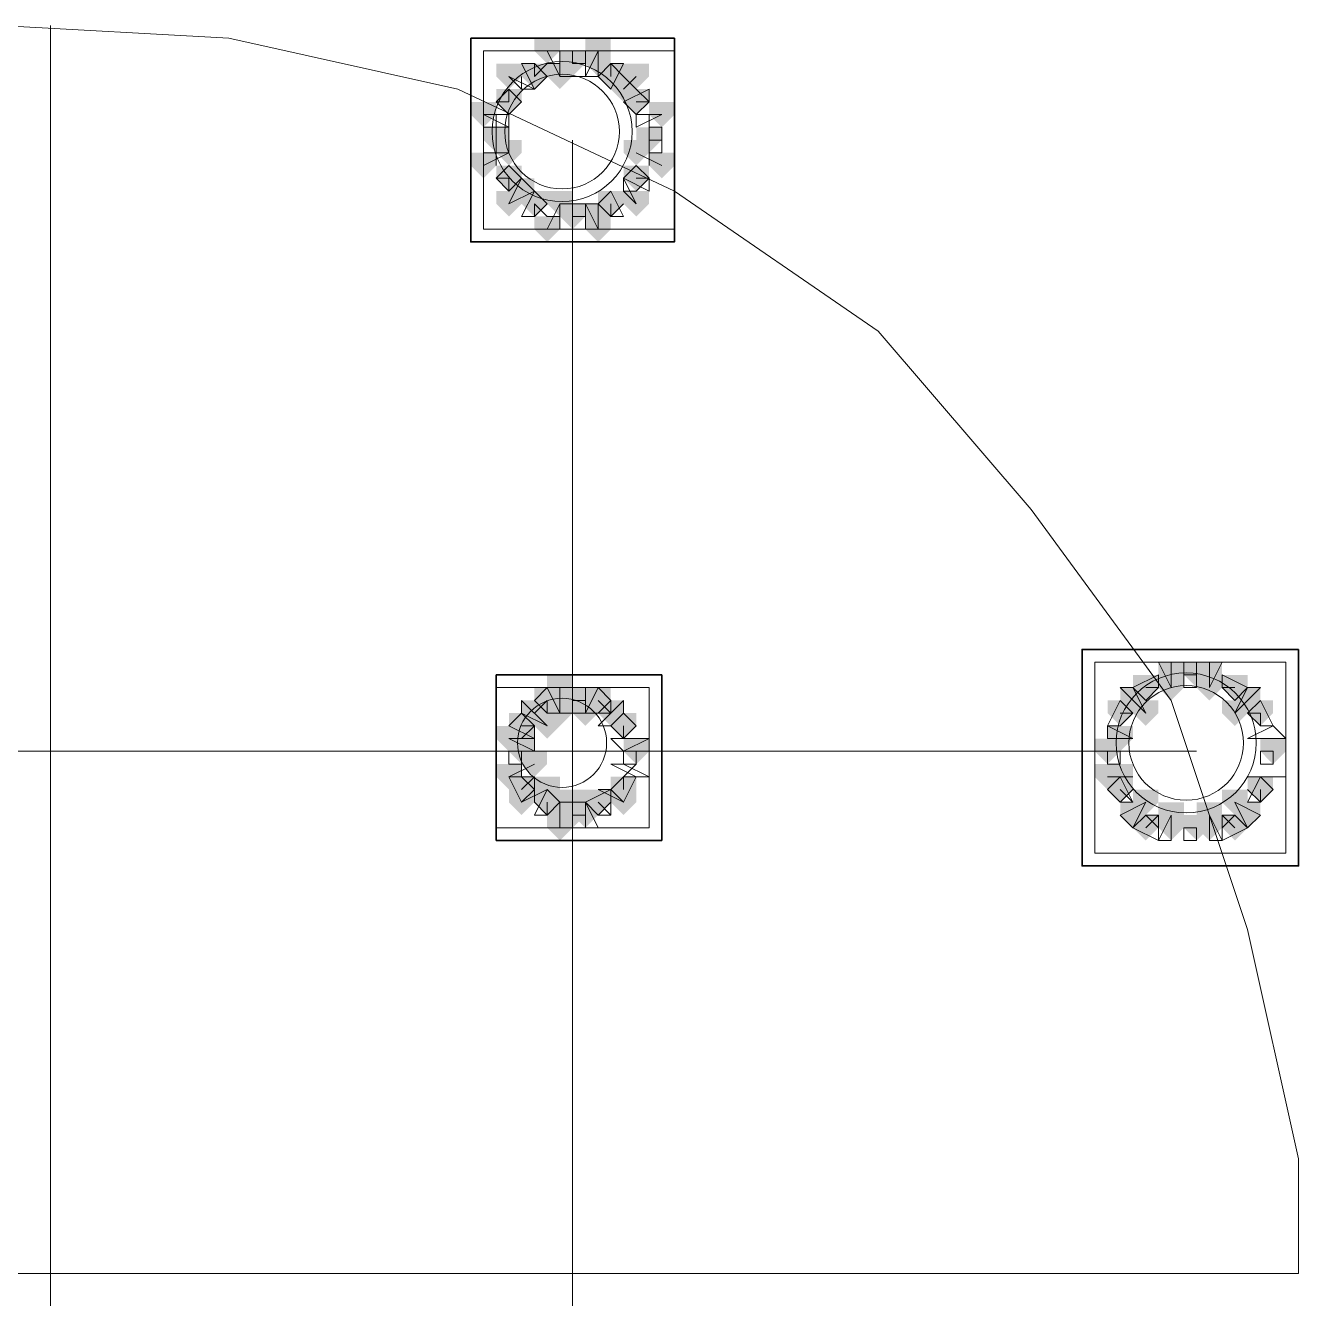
# Model space of a CAD drawing. Header units: millimetres. Extents: x 2315 to 4619, y 1334 to 1897.
# Drawn here: x 4129.89 to 4136, y 1554.59 to 1560.69 of the extents above; entities that cross this region are included whole.
import ezdxf

# ---------------------------------------------------------------- set-up
doc = ezdxf.new("R2010")
doc.units = ezdxf.units.MM
for name, color, linetype, true_color in [('PDF_10', 7, 'Continuous', 0x00b85c), ('PDF_AXIS', 7, 'Continuous', 0x00b85c), ('PDF_柱构件', 7, 'Continuous', 0x00b85c), ('PDF_转运站初步方案', 7, 'Continuous', 0x00b85c)]:
    doc.layers.add(name, color=color, linetype=linetype, true_color=true_color)
doc.layers.add('PDF_中心线层', color=1, linetype='Continuous')
doc.layers.add('PDF_粗实线层', color=7, linetype='Continuous')

msp = doc.modelspace()

# ---------------------------------------------------------------- hatches: boundary and pattern name
at = {"layer": 'PDF_10', "transparency": 33554559}
for points in [[(4132.514, 1560.5703), (4132.4529, 1560.5703), (4132.4529, 1560.5093), (4132.514, 1560.4482), (4132.5751, 1560.5093), (4132.5751, 1560.5703)], [(4132.514, 1560.5703), (4132.4529, 1560.5703), (4132.4529, 1560.5093), (4132.514, 1560.4482), (4132.5751, 1560.5093), (4132.5751, 1560.5703)], [(4132.3307, 1560.5093), (4132.2697, 1560.5093), (4132.2697, 1560.4482), (4132.3307, 1560.3871), (4132.3918, 1560.4482), (4132.3918, 1560.5093)], [(4132.3307, 1560.5093), (4132.2697, 1560.5093), (4132.2697, 1560.4482), (4132.3307, 1560.3871), (4132.3918, 1560.4482), (4132.3918, 1560.5093)], [(4132.6972, 1560.5093), (4132.6361, 1560.5093), (4132.6361, 1560.4482), (4132.6972, 1560.3871), (4132.7583, 1560.4482), (4132.7583, 1560.5093)], [(4132.6972, 1560.5093), (4132.6361, 1560.5093), (4132.6361, 1560.4482), (4132.6972, 1560.3871), (4132.7583, 1560.4482), (4132.7583, 1560.5093)], [(4132.2086, 1560.3871), (4132.1475, 1560.3871), (4132.1475, 1560.326), (4132.2086, 1560.2649), (4132.2697, 1560.326), (4132.2697, 1560.3871)], [(4132.2086, 1560.3871), (4132.1475, 1560.3871), (4132.1475, 1560.326), (4132.2086, 1560.2649), (4132.2697, 1560.326), (4132.2697, 1560.3871)], [(4132.8194, 1560.3871), (4132.7583, 1560.3871), (4132.7583, 1560.326), (4132.8194, 1560.2649), (4132.8805, 1560.326), (4132.8805, 1560.3871)], [(4132.8194, 1560.3871), (4132.7583, 1560.3871), (4132.7583, 1560.326), (4132.8194, 1560.2649), (4132.8805, 1560.326), (4132.8805, 1560.3871)], [(4132.1475, 1560.2039), (4132.0864, 1560.2039), (4132.0864, 1560.1428), (4132.1475, 1560.0817), (4132.2086, 1560.1428), (4132.2086, 1560.2039)], [(4132.1475, 1560.2039), (4132.0864, 1560.2039), (4132.0864, 1560.1428), (4132.1475, 1560.0817), (4132.2086, 1560.1428), (4132.2086, 1560.2039)], [(4132.1475, 1560.2039), (4132.0864, 1560.2039), (4132.0864, 1560.1428), (4132.1475, 1560.0817), (4132.2086, 1560.1428), (4132.2086, 1560.2039)], [(4132.8805, 1560.2039), (4132.8194, 1560.2039), (4132.8194, 1560.1428), (4132.8805, 1560.0817), (4132.9415, 1560.1428), (4132.9415, 1560.2039)], [(4132.8805, 1560.2039), (4132.8194, 1560.2039), (4132.8194, 1560.1428), (4132.8805, 1560.0817), (4132.9415, 1560.1428), (4132.9415, 1560.2039)], [(4132.2086, 1560.0206), (4132.1475, 1560.0206), (4132.1475, 1559.9595), (4132.2086, 1559.8985), (4132.2697, 1559.9595), (4132.2697, 1560.0206)], [(4132.2086, 1560.0206), (4132.1475, 1560.0206), (4132.1475, 1559.9595), (4132.2086, 1559.8985), (4132.2697, 1559.9595), (4132.2697, 1560.0206)], [(4132.8194, 1560.0206), (4132.7583, 1560.0206), (4132.7583, 1559.9595), (4132.8194, 1559.8985), (4132.8805, 1559.9595), (4132.8805, 1560.0206)], [(4132.8194, 1560.0206), (4132.7583, 1560.0206), (4132.7583, 1559.9595), (4132.8194, 1559.8985), (4132.8805, 1559.9595), (4132.8805, 1560.0206)], [(4132.3307, 1559.8985), (4132.2697, 1559.8985), (4132.2697, 1559.8374), (4132.3307, 1559.7763), (4132.3918, 1559.8374), (4132.3918, 1559.8985)], [(4132.3307, 1559.8985), (4132.2697, 1559.8985), (4132.2697, 1559.8374), (4132.3307, 1559.7763), (4132.3918, 1559.8374), (4132.3918, 1559.8985)], [(4132.6972, 1559.8985), (4132.6361, 1559.8985), (4132.6361, 1559.8374), (4132.6972, 1559.7763), (4132.7583, 1559.8374), (4132.7583, 1559.8985)], [(4132.6972, 1559.8985), (4132.6361, 1559.8985), (4132.6361, 1559.8374), (4132.6972, 1559.7763), (4132.7583, 1559.8374), (4132.7583, 1559.8985)], [(4132.514, 1559.8374), (4132.4529, 1559.8374), (4132.4529, 1559.7763), (4132.514, 1559.7152), (4132.5751, 1559.7763), (4132.5751, 1559.8374)], [(4132.514, 1559.8374), (4132.4529, 1559.8374), (4132.4529, 1559.7763), (4132.514, 1559.7152), (4132.5751, 1559.7763), (4132.5751, 1559.8374)], [(4135.507, 1557.6385), (4135.4459, 1557.6385), (4135.4459, 1557.5774), (4135.507, 1557.5163), (4135.568, 1557.5774), (4135.568, 1557.6385)], [(4135.507, 1557.6385), (4135.4459, 1557.6385), (4135.4459, 1557.5774), (4135.507, 1557.5163), (4135.568, 1557.5774), (4135.568, 1557.6385)], [(4135.2626, 1557.5774), (4135.2015, 1557.5774), (4135.2015, 1557.5163), (4135.2626, 1557.4552), (4135.3237, 1557.5163), (4135.3237, 1557.5774)], [(4135.2626, 1557.5774), (4135.2015, 1557.5774), (4135.2015, 1557.5163), (4135.2626, 1557.4552), (4135.3237, 1557.5163), (4135.3237, 1557.5774)], [(4135.6902, 1557.5774), (4135.6291, 1557.5774), (4135.6291, 1557.5163), (4135.6902, 1557.4552), (4135.7513, 1557.5163), (4135.7513, 1557.5774)], [(4135.6902, 1557.5774), (4135.6291, 1557.5774), (4135.6291, 1557.5163), (4135.6902, 1557.4552), (4135.7513, 1557.5163), (4135.7513, 1557.5774)], [(4132.3918, 1557.5163), (4132.3307, 1557.5163), (4132.3307, 1557.4552), (4132.3918, 1557.3941), (4132.4529, 1557.4552), (4132.4529, 1557.5163)], [(4132.3918, 1557.5163), (4132.3307, 1557.5163), (4132.3307, 1557.4552), (4132.3918, 1557.3941), (4132.4529, 1557.4552), (4132.4529, 1557.5163)], [(4132.514, 1557.5163), (4132.4529, 1557.5163), (4132.4529, 1557.4552), (4132.514, 1557.3941), (4132.5751, 1557.4552), (4132.5751, 1557.5163)], [(4132.514, 1557.5163), (4132.4529, 1557.5163), (4132.4529, 1557.4552), (4132.514, 1557.3941), (4132.5751, 1557.4552), (4132.5751, 1557.5163)], [(4132.6361, 1557.5163), (4132.5751, 1557.5163), (4132.5751, 1557.4552), (4132.6361, 1557.3941), (4132.6972, 1557.4552), (4132.6972, 1557.5163)], [(4132.6361, 1557.5163), (4132.5751, 1557.5163), (4132.5751, 1557.4552), (4132.6361, 1557.3941), (4132.6972, 1557.4552), (4132.6972, 1557.5163)], [(4135.1405, 1557.4552), (4135.0794, 1557.4552), (4135.0794, 1557.3941), (4135.1405, 1557.333), (4135.2015, 1557.3941), (4135.2015, 1557.4552)], [(4135.1405, 1557.4552), (4135.0794, 1557.4552), (4135.0794, 1557.3941), (4135.1405, 1557.333), (4135.2015, 1557.3941), (4135.2015, 1557.4552)], [(4135.8124, 1557.4552), (4135.7513, 1557.4552), (4135.7513, 1557.3941), (4135.8124, 1557.333), (4135.8734, 1557.3941), (4135.8734, 1557.4552)], [(4135.8124, 1557.4552), (4135.7513, 1557.4552), (4135.7513, 1557.3941), (4135.8124, 1557.333), (4135.8734, 1557.3941), (4135.8734, 1557.4552)], [(4132.2697, 1557.3941), (4132.2086, 1557.3941), (4132.2086, 1557.333), (4132.2697, 1557.272), (4132.3307, 1557.333), (4132.3307, 1557.3941)], [(4132.2697, 1557.3941), (4132.2086, 1557.3941), (4132.2086, 1557.333), (4132.2697, 1557.272), (4132.3307, 1557.333), (4132.3307, 1557.3941)], [(4132.7583, 1557.3941), (4132.6972, 1557.3941), (4132.6972, 1557.333), (4132.7583, 1557.272), (4132.8194, 1557.333), (4132.8194, 1557.3941)], [(4132.7583, 1557.3941), (4132.6972, 1557.3941), (4132.6972, 1557.333), (4132.7583, 1557.272), (4132.8194, 1557.333), (4132.8194, 1557.3941)], [(4132.7583, 1557.3941), (4132.6972, 1557.3941), (4132.6972, 1557.333), (4132.7583, 1557.272), (4132.8194, 1557.333), (4132.8194, 1557.3941)], [(4132.2697, 1557.272), (4132.2086, 1557.272), (4132.2086, 1557.2109), (4132.2697, 1557.1498), (4132.3307, 1557.2109), (4132.3307, 1557.272)], [(4132.2697, 1557.272), (4132.2086, 1557.272), (4132.2086, 1557.2109), (4132.2697, 1557.1498), (4132.3307, 1557.2109), (4132.3307, 1557.272)], [(4132.8194, 1557.272), (4132.7583, 1557.272), (4132.7583, 1557.2109), (4132.8194, 1557.1498), (4132.8805, 1557.2109), (4132.8805, 1557.272)], [(4132.8194, 1557.272), (4132.7583, 1557.272), (4132.7583, 1557.2109), (4132.8194, 1557.1498), (4132.8805, 1557.2109), (4132.8805, 1557.272)], [(4135.0794, 1557.272), (4135.0183, 1557.272), (4135.0183, 1557.2109), (4135.0794, 1557.1498), (4135.1405, 1557.2109), (4135.1405, 1557.272)], [(4135.0794, 1557.272), (4135.0183, 1557.272), (4135.0183, 1557.2109), (4135.0794, 1557.1498), (4135.1405, 1557.2109), (4135.1405, 1557.272)], [(4135.8734, 1557.272), (4135.8124, 1557.272), (4135.8124, 1557.2109), (4135.8734, 1557.1498), (4135.9345, 1557.2109), (4135.9345, 1557.272)], [(4135.8734, 1557.272), (4135.8124, 1557.272), (4135.8124, 1557.2109), (4135.8734, 1557.1498), (4135.9345, 1557.2109), (4135.9345, 1557.272)], [(4132.2697, 1557.0887), (4132.2086, 1557.0887), (4132.2086, 1557.0276), (4132.2697, 1556.9666), (4132.3307, 1557.0276), (4132.3307, 1557.0887)], [(4132.2697, 1557.0887), (4132.2086, 1557.0887), (4132.2086, 1557.0276), (4132.2697, 1556.9666), (4132.3307, 1557.0276), (4132.3307, 1557.0887)], [(4132.7583, 1557.0887), (4132.6972, 1557.0887), (4132.6972, 1557.0276), (4132.7583, 1556.9666), (4132.8194, 1557.0276), (4132.8194, 1557.0887)], [(4132.7583, 1557.0887), (4132.6972, 1557.0887), (4132.6972, 1557.0276), (4132.7583, 1556.9666), (4132.8194, 1557.0276), (4132.8194, 1557.0887)], [(4135.1405, 1557.0887), (4135.0794, 1557.0887), (4135.0794, 1557.0276), (4135.1405, 1556.9666), (4135.2015, 1557.0276), (4135.2015, 1557.0887)], [(4135.1405, 1557.0887), (4135.0794, 1557.0887), (4135.0794, 1557.0276), (4135.1405, 1556.9666), (4135.2015, 1557.0276), (4135.2015, 1557.0887)], [(4135.8124, 1557.0887), (4135.7513, 1557.0887), (4135.7513, 1557.0276), (4135.8124, 1556.9666), (4135.8734, 1557.0276), (4135.8734, 1557.0887)], [(4135.8124, 1557.0887), (4135.7513, 1557.0887), (4135.7513, 1557.0276), (4135.8124, 1556.9666), (4135.8734, 1557.0276), (4135.8734, 1557.0887)], [(4132.3918, 1557.0276), (4132.3307, 1557.0276), (4132.3307, 1556.9666), (4132.3918, 1556.9055), (4132.4529, 1556.9666), (4132.4529, 1557.0276)], [(4132.3918, 1557.0276), (4132.3307, 1557.0276), (4132.3307, 1556.9666), (4132.3918, 1556.9055), (4132.4529, 1556.9666), (4132.4529, 1557.0276)], [(4132.6361, 1557.0276), (4132.5751, 1557.0276), (4132.5751, 1556.9666), (4132.6361, 1556.9055), (4132.6972, 1556.9666), (4132.6972, 1557.0276)], [(4132.6361, 1557.0276), (4132.5751, 1557.0276), (4132.5751, 1556.9666), (4132.6361, 1556.9055), (4132.6972, 1556.9666), (4132.6972, 1557.0276)], [(4132.514, 1556.9666), (4132.4529, 1556.9666), (4132.4529, 1556.9055), (4132.514, 1556.8444), (4132.5751, 1556.9055), (4132.5751, 1556.9666)], [(4132.514, 1556.9666), (4132.4529, 1556.9666), (4132.4529, 1556.9055), (4132.514, 1556.8444), (4132.5751, 1556.9055), (4132.5751, 1556.9666)], [(4135.2626, 1556.9055), (4135.2015, 1556.9055), (4135.2015, 1556.8444), (4135.2626, 1556.7833), (4135.3237, 1556.8444), (4135.3237, 1556.9055)], [(4135.2626, 1556.9055), (4135.2015, 1556.9055), (4135.2015, 1556.8444), (4135.2626, 1556.7833), (4135.3237, 1556.8444), (4135.3237, 1556.9055)], [(4135.507, 1556.9055), (4135.4459, 1556.9055), (4135.4459, 1556.8444), (4135.507, 1556.7833), (4135.568, 1556.8444), (4135.568, 1556.9055)], [(4135.507, 1556.9055), (4135.4459, 1556.9055), (4135.4459, 1556.8444), (4135.507, 1556.7833), (4135.568, 1556.8444), (4135.568, 1556.9055)], [(4135.6902, 1556.9055), (4135.6291, 1556.9055), (4135.6291, 1556.8444), (4135.6902, 1556.7833), (4135.7513, 1556.8444), (4135.7513, 1556.9055)], [(4135.6902, 1556.9055), (4135.6291, 1556.9055), (4135.6291, 1556.8444), (4135.6902, 1556.7833), (4135.7513, 1556.8444), (4135.7513, 1556.9055)]]:
    msp.add_hatch(color=256, dxfattribs=at).paths.add_polyline_path(points)
at = {"layer": 'PDF_柱构件', "transparency": 33554559}
for points in [[(4132.3918, 1560.6314), (4132.3307, 1560.6314), (4132.3307, 1560.5703), (4132.3918, 1560.5093), (4132.4529, 1560.5703), (4132.4529, 1560.6314)], [(4132.6361, 1560.6314), (4132.5751, 1560.6314), (4132.5751, 1560.5703), (4132.6361, 1560.5093), (4132.6972, 1560.5703), (4132.6972, 1560.6314)], [(4132.6361, 1560.5703), (4132.5751, 1560.5703), (4132.5751, 1560.5093), (4132.6361, 1560.4482), (4132.6972, 1560.5093), (4132.6972, 1560.5703)], [(4132.2086, 1560.5093), (4132.1475, 1560.5093), (4132.1475, 1560.4482), (4132.2086, 1560.3871), (4132.2697, 1560.4482), (4132.2697, 1560.5093)], [(4132.4529, 1560.5093), (4132.3918, 1560.5093), (4132.3918, 1560.4482), (4132.4529, 1560.3871), (4132.514, 1560.4482), (4132.514, 1560.5093)], [(4132.8194, 1560.5093), (4132.7583, 1560.5093), (4132.7583, 1560.4482), (4132.8194, 1560.3871), (4132.8805, 1560.4482), (4132.8805, 1560.5093)], [(4132.7583, 1560.4482), (4132.6972, 1560.4482), (4132.6972, 1560.3871), (4132.7583, 1560.326), (4132.8194, 1560.3871), (4132.8194, 1560.4482)], [(4132.0864, 1560.326), (4132.0253, 1560.326), (4132.0253, 1560.2649), (4132.0864, 1560.2039), (4132.1475, 1560.2649), (4132.1475, 1560.326)], [(4132.9415, 1560.326), (4132.8805, 1560.326), (4132.8805, 1560.2649), (4132.9415, 1560.2039), (4133.0026, 1560.2649), (4133.0026, 1560.326)], [(4132.2086, 1560.1428), (4132.1475, 1560.1428), (4132.1475, 1560.0817), (4132.2086, 1560.0206), (4132.2697, 1560.0817), (4132.2697, 1560.1428)], [(4132.8194, 1560.1428), (4132.7583, 1560.1428), (4132.7583, 1560.0817), (4132.8194, 1560.0206), (4132.8805, 1560.0817), (4132.8805, 1560.1428)], [(4132.0864, 1560.0817), (4132.0253, 1560.0817), (4132.0253, 1560.0206), (4132.0864, 1559.9595), (4132.1475, 1560.0206), (4132.1475, 1560.0817)], [(4132.9415, 1560.0817), (4132.8805, 1560.0817), (4132.8805, 1560.0206), (4132.9415, 1559.9595), (4133.0026, 1560.0206), (4133.0026, 1560.0817)], [(4132.2697, 1559.9595), (4132.2086, 1559.9595), (4132.2086, 1559.8985), (4132.2697, 1559.8374), (4132.3307, 1559.8985), (4132.3307, 1559.9595)], [(4132.2086, 1559.8985), (4132.1475, 1559.8985), (4132.1475, 1559.8374), (4132.2086, 1559.7763), (4132.2697, 1559.8374), (4132.2697, 1559.8985)], [(4132.4529, 1559.8985), (4132.3918, 1559.8985), (4132.3918, 1559.8374), (4132.4529, 1559.7763), (4132.514, 1559.8374), (4132.514, 1559.8985)], [(4132.8194, 1559.8985), (4132.7583, 1559.8985), (4132.7583, 1559.8374), (4132.8194, 1559.7763), (4132.8805, 1559.8374), (4132.8805, 1559.8985)], [(4132.6361, 1559.8374), (4132.5751, 1559.8374), (4132.5751, 1559.7763), (4132.6361, 1559.7152), (4132.6972, 1559.7763), (4132.6972, 1559.8374)], [(4132.3918, 1559.7763), (4132.3307, 1559.7763), (4132.3307, 1559.7152), (4132.3918, 1559.6541), (4132.4529, 1559.7152), (4132.4529, 1559.7763)], [(4132.6361, 1559.7763), (4132.5751, 1559.7763), (4132.5751, 1559.7152), (4132.6361, 1559.6541), (4132.6972, 1559.7152), (4132.6972, 1559.7763)], [(4135.3848, 1557.6385), (4135.3237, 1557.6385), (4135.3237, 1557.5774), (4135.3848, 1557.5163), (4135.4459, 1557.5774), (4135.4459, 1557.6385)], [(4135.568, 1557.6385), (4135.507, 1557.6385), (4135.507, 1557.5774), (4135.568, 1557.5163), (4135.6291, 1557.5774), (4135.6291, 1557.6385)], [(4132.4529, 1557.5774), (4132.3918, 1557.5774), (4132.3918, 1557.5163), (4132.4529, 1557.4552), (4132.514, 1557.5163), (4132.514, 1557.5774)], [(4135.3848, 1557.5774), (4135.3237, 1557.5774), (4135.3237, 1557.5163), (4135.3848, 1557.4552), (4135.4459, 1557.5163), (4135.4459, 1557.5774)], [(4135.568, 1557.5774), (4135.507, 1557.5774), (4135.507, 1557.5163), (4135.568, 1557.4552), (4135.6291, 1557.5163), (4135.6291, 1557.5774)], [(4132.4529, 1557.5163), (4132.3918, 1557.5163), (4132.3918, 1557.4552), (4132.4529, 1557.3941), (4132.514, 1557.4552), (4132.514, 1557.5163)], [(4132.5751, 1557.5163), (4132.514, 1557.5163), (4132.514, 1557.4552), (4132.5751, 1557.3941), (4132.6361, 1557.4552), (4132.6361, 1557.5163)], [(4135.2015, 1557.5163), (4135.1405, 1557.5163), (4135.1405, 1557.4552), (4135.2015, 1557.3941), (4135.2626, 1557.4552), (4135.2626, 1557.5163)], [(4135.7513, 1557.5163), (4135.6902, 1557.5163), (4135.6902, 1557.4552), (4135.7513, 1557.3941), (4135.8124, 1557.4552), (4135.8124, 1557.5163)], [(4132.3307, 1557.4552), (4132.2697, 1557.4552), (4132.2697, 1557.3941), (4132.3307, 1557.333), (4132.3918, 1557.3941), (4132.3918, 1557.4552)], [(4132.4529, 1557.4552), (4132.3918, 1557.4552), (4132.3918, 1557.3941), (4132.4529, 1557.333), (4132.514, 1557.3941), (4132.514, 1557.4552)], [(4132.5751, 1557.4552), (4132.514, 1557.4552), (4132.514, 1557.3941), (4132.5751, 1557.333), (4132.6361, 1557.3941), (4132.6361, 1557.4552)], [(4132.6972, 1557.4552), (4132.6361, 1557.4552), (4132.6361, 1557.3941), (4132.6972, 1557.333), (4132.7583, 1557.3941), (4132.7583, 1557.4552)], [(4135.2626, 1557.4552), (4135.2015, 1557.4552), (4135.2015, 1557.3941), (4135.2626, 1557.333), (4135.3237, 1557.3941), (4135.3237, 1557.4552)], [(4135.6902, 1557.4552), (4135.6291, 1557.4552), (4135.6291, 1557.3941), (4135.6902, 1557.333), (4135.7513, 1557.3941), (4135.7513, 1557.4552)], [(4132.3918, 1557.3941), (4132.3307, 1557.3941), (4132.3307, 1557.333), (4132.3918, 1557.272), (4132.4529, 1557.333), (4132.4529, 1557.3941)], [(4132.2086, 1557.333), (4132.1475, 1557.333), (4132.1475, 1557.272), (4132.2086, 1557.2109), (4132.2697, 1557.272), (4132.2697, 1557.333)], [(4132.2697, 1557.333), (4132.2086, 1557.333), (4132.2086, 1557.272), (4132.2697, 1557.2109), (4132.3307, 1557.272), (4132.3307, 1557.333)], [(4135.1405, 1557.333), (4135.0794, 1557.333), (4135.0794, 1557.272), (4135.1405, 1557.2109), (4135.2015, 1557.272), (4135.2015, 1557.333)], [(4132.3307, 1557.2109), (4132.2697, 1557.2109), (4132.2697, 1557.1498), (4132.3307, 1557.0887), (4132.3918, 1557.1498), (4132.3918, 1557.2109)], [(4132.2086, 1557.1498), (4132.1475, 1557.1498), (4132.1475, 1557.0887), (4132.2086, 1557.0276), (4132.2697, 1557.0887), (4132.2697, 1557.1498)], [(4135.0794, 1557.1498), (4135.0183, 1557.1498), (4135.0183, 1557.0887), (4135.0794, 1557.0276), (4135.1405, 1557.0887), (4135.1405, 1557.1498)], [(4135.1405, 1557.1498), (4135.0794, 1557.1498), (4135.0794, 1557.0887), (4135.1405, 1557.0276), (4135.2015, 1557.0887), (4135.2015, 1557.1498)], [(4132.3918, 1557.0887), (4132.3307, 1557.0887), (4132.3307, 1557.0276), (4132.3918, 1556.9666), (4132.4529, 1557.0276), (4132.4529, 1557.0887)], [(4132.2697, 1557.0276), (4132.2086, 1557.0276), (4132.2086, 1556.9666), (4132.2697, 1556.9055), (4132.3307, 1556.9666), (4132.3307, 1557.0276)], [(4132.4529, 1557.0276), (4132.3918, 1557.0276), (4132.3918, 1556.9666), (4132.4529, 1556.9055), (4132.514, 1556.9666), (4132.514, 1557.0276)], [(4132.5751, 1557.0276), (4132.514, 1557.0276), (4132.514, 1556.9666), (4132.5751, 1556.9055), (4132.6361, 1556.9666), (4132.6361, 1557.0276)], [(4132.7583, 1557.0276), (4132.6972, 1557.0276), (4132.6972, 1556.9666), (4132.7583, 1556.9055), (4132.8194, 1556.9666), (4132.8194, 1557.0276)], [(4135.2626, 1557.0276), (4135.2015, 1557.0276), (4135.2015, 1556.9666), (4135.2626, 1556.9055), (4135.3237, 1556.9666), (4135.3237, 1557.0276)], [(4135.6902, 1557.0276), (4135.6291, 1557.0276), (4135.6291, 1556.9666), (4135.6902, 1556.9055), (4135.7513, 1556.9666), (4135.7513, 1557.0276)], [(4132.4529, 1556.9666), (4132.3918, 1556.9666), (4132.3918, 1556.9055), (4132.4529, 1556.8444), (4132.514, 1556.9055), (4132.514, 1556.9666)], [(4132.5751, 1556.9666), (4132.514, 1556.9666), (4132.514, 1556.9055), (4132.5751, 1556.8444), (4132.6361, 1556.9055), (4132.6361, 1556.9666)], [(4135.2015, 1556.9666), (4135.1405, 1556.9666), (4135.1405, 1556.9055), (4135.2015, 1556.8444), (4135.2626, 1556.9055), (4135.2626, 1556.9666)], [(4135.3848, 1556.9666), (4135.3237, 1556.9666), (4135.3237, 1556.9055), (4135.3848, 1556.8444), (4135.4459, 1556.9055), (4135.4459, 1556.9666)], [(4135.568, 1556.9666), (4135.507, 1556.9666), (4135.507, 1556.9055), (4135.568, 1556.8444), (4135.6291, 1556.9055), (4135.6291, 1556.9666)], [(4135.7513, 1556.9666), (4135.6902, 1556.9666), (4135.6902, 1556.9055), (4135.7513, 1556.8444), (4135.8124, 1556.9055), (4135.8124, 1556.9666)], [(4132.4529, 1556.9055), (4132.3918, 1556.9055), (4132.3918, 1556.8444), (4132.4529, 1556.7833), (4132.514, 1556.8444), (4132.514, 1556.9055)], [(4135.3848, 1556.9055), (4135.3237, 1556.9055), (4135.3237, 1556.8444), (4135.3848, 1556.7833), (4135.4459, 1556.8444), (4135.4459, 1556.9055)], [(4135.568, 1556.9055), (4135.507, 1556.9055), (4135.507, 1556.8444), (4135.568, 1556.7833), (4135.6291, 1556.8444), (4135.6291, 1556.9055)]]:
    msp.add_hatch(color=256, dxfattribs=at).paths.add_polyline_path(points)
at = {"layer": 'PDF_转运站初步方案', "transparency": 33554559}
for points in [[(4132.514, 1560.5703), (4132.4529, 1560.5703), (4132.4529, 1560.5093), (4132.514, 1560.4482), (4132.5751, 1560.5093), (4132.5751, 1560.5703)], [(4132.514, 1560.5703), (4132.4529, 1560.5703), (4132.4529, 1560.5093), (4132.514, 1560.4482), (4132.5751, 1560.5093), (4132.5751, 1560.5703)], [(4132.3307, 1560.5093), (4132.2697, 1560.5093), (4132.2697, 1560.4482), (4132.3307, 1560.3871), (4132.3918, 1560.4482), (4132.3918, 1560.5093)], [(4132.3307, 1560.5093), (4132.2697, 1560.5093), (4132.2697, 1560.4482), (4132.3307, 1560.3871), (4132.3918, 1560.4482), (4132.3918, 1560.5093)], [(4132.6972, 1560.5093), (4132.6361, 1560.5093), (4132.6361, 1560.4482), (4132.6972, 1560.3871), (4132.7583, 1560.4482), (4132.7583, 1560.5093)], [(4132.6972, 1560.5093), (4132.6361, 1560.5093), (4132.6361, 1560.4482), (4132.6972, 1560.3871), (4132.7583, 1560.4482), (4132.7583, 1560.5093)], [(4132.2086, 1560.3871), (4132.1475, 1560.3871), (4132.1475, 1560.326), (4132.2086, 1560.2649), (4132.2697, 1560.326), (4132.2697, 1560.3871)], [(4132.2086, 1560.3871), (4132.1475, 1560.3871), (4132.1475, 1560.326), (4132.2086, 1560.2649), (4132.2697, 1560.326), (4132.2697, 1560.3871)], [(4132.8194, 1560.3871), (4132.7583, 1560.3871), (4132.7583, 1560.326), (4132.8194, 1560.2649), (4132.8805, 1560.326), (4132.8805, 1560.3871)], [(4132.8194, 1560.3871), (4132.7583, 1560.3871), (4132.7583, 1560.326), (4132.8194, 1560.2649), (4132.8805, 1560.326), (4132.8805, 1560.3871)], [(4132.1475, 1560.2039), (4132.0864, 1560.2039), (4132.0864, 1560.1428), (4132.1475, 1560.0817), (4132.2086, 1560.1428), (4132.2086, 1560.2039)], [(4132.1475, 1560.2039), (4132.0864, 1560.2039), (4132.0864, 1560.1428), (4132.1475, 1560.0817), (4132.2086, 1560.1428), (4132.2086, 1560.2039)], [(4132.8805, 1560.2039), (4132.8194, 1560.2039), (4132.8194, 1560.1428), (4132.8805, 1560.0817), (4132.9415, 1560.1428), (4132.9415, 1560.2039)], [(4132.8805, 1560.2039), (4132.8194, 1560.2039), (4132.8194, 1560.1428), (4132.8805, 1560.0817), (4132.9415, 1560.1428), (4132.9415, 1560.2039)], [(4132.2086, 1560.0206), (4132.1475, 1560.0206), (4132.1475, 1559.9595), (4132.2086, 1559.8985), (4132.2697, 1559.9595), (4132.2697, 1560.0206)], [(4132.2086, 1560.0206), (4132.1475, 1560.0206), (4132.1475, 1559.9595), (4132.2086, 1559.8985), (4132.2697, 1559.9595), (4132.2697, 1560.0206)], [(4132.8194, 1560.0206), (4132.7583, 1560.0206), (4132.7583, 1559.9595), (4132.8194, 1559.8985), (4132.8805, 1559.9595), (4132.8805, 1560.0206)], [(4132.8194, 1560.0206), (4132.7583, 1560.0206), (4132.7583, 1559.9595), (4132.8194, 1559.8985), (4132.8805, 1559.9595), (4132.8805, 1560.0206)], [(4132.3307, 1559.8985), (4132.2697, 1559.8985), (4132.2697, 1559.8374), (4132.3307, 1559.7763), (4132.3918, 1559.8374), (4132.3918, 1559.8985)], [(4132.3307, 1559.8985), (4132.2697, 1559.8985), (4132.2697, 1559.8374), (4132.3307, 1559.7763), (4132.3918, 1559.8374), (4132.3918, 1559.8985)], [(4132.6972, 1559.8985), (4132.6361, 1559.8985), (4132.6361, 1559.8374), (4132.6972, 1559.7763), (4132.7583, 1559.8374), (4132.7583, 1559.8985)], [(4132.6972, 1559.8985), (4132.6361, 1559.8985), (4132.6361, 1559.8374), (4132.6972, 1559.7763), (4132.7583, 1559.8374), (4132.7583, 1559.8985)], [(4132.514, 1559.8374), (4132.4529, 1559.8374), (4132.4529, 1559.7763), (4132.514, 1559.7152), (4132.5751, 1559.7763), (4132.5751, 1559.8374)], [(4132.514, 1559.8374), (4132.4529, 1559.8374), (4132.4529, 1559.7763), (4132.514, 1559.7152), (4132.5751, 1559.7763), (4132.5751, 1559.8374)], [(4135.507, 1557.6385), (4135.4459, 1557.6385), (4135.4459, 1557.5774), (4135.507, 1557.5163), (4135.568, 1557.5774), (4135.568, 1557.6385)], [(4135.507, 1557.6385), (4135.4459, 1557.6385), (4135.4459, 1557.5774), (4135.507, 1557.5163), (4135.568, 1557.5774), (4135.568, 1557.6385)], [(4135.2626, 1557.5774), (4135.2015, 1557.5774), (4135.2015, 1557.5163), (4135.2626, 1557.4552), (4135.3237, 1557.5163), (4135.3237, 1557.5774)], [(4135.2626, 1557.5774), (4135.2015, 1557.5774), (4135.2015, 1557.5163), (4135.2626, 1557.4552), (4135.3237, 1557.5163), (4135.3237, 1557.5774)], [(4135.6902, 1557.5774), (4135.6291, 1557.5774), (4135.6291, 1557.5163), (4135.6902, 1557.4552), (4135.7513, 1557.5163), (4135.7513, 1557.5774)], [(4135.6902, 1557.5774), (4135.6291, 1557.5774), (4135.6291, 1557.5163), (4135.6902, 1557.4552), (4135.7513, 1557.5163), (4135.7513, 1557.5774)], [(4132.3918, 1557.5163), (4132.3307, 1557.5163), (4132.3307, 1557.4552), (4132.3918, 1557.3941), (4132.4529, 1557.4552), (4132.4529, 1557.5163)], [(4132.3918, 1557.5163), (4132.3307, 1557.5163), (4132.3307, 1557.4552), (4132.3918, 1557.3941), (4132.4529, 1557.4552), (4132.4529, 1557.5163)], [(4132.514, 1557.5163), (4132.4529, 1557.5163), (4132.4529, 1557.4552), (4132.514, 1557.3941), (4132.5751, 1557.4552), (4132.5751, 1557.5163)], [(4132.514, 1557.5163), (4132.4529, 1557.5163), (4132.4529, 1557.4552), (4132.514, 1557.3941), (4132.5751, 1557.4552), (4132.5751, 1557.5163)], [(4132.6361, 1557.5163), (4132.5751, 1557.5163), (4132.5751, 1557.4552), (4132.6361, 1557.3941), (4132.6972, 1557.4552), (4132.6972, 1557.5163)], [(4132.6361, 1557.5163), (4132.5751, 1557.5163), (4132.5751, 1557.4552), (4132.6361, 1557.3941), (4132.6972, 1557.4552), (4132.6972, 1557.5163)], [(4135.1405, 1557.4552), (4135.0794, 1557.4552), (4135.0794, 1557.3941), (4135.1405, 1557.333), (4135.2015, 1557.3941), (4135.2015, 1557.4552)], [(4135.1405, 1557.4552), (4135.0794, 1557.4552), (4135.0794, 1557.3941), (4135.1405, 1557.333), (4135.2015, 1557.3941), (4135.2015, 1557.4552)], [(4135.8124, 1557.4552), (4135.7513, 1557.4552), (4135.7513, 1557.3941), (4135.8124, 1557.333), (4135.8734, 1557.3941), (4135.8734, 1557.4552)], [(4135.8124, 1557.4552), (4135.7513, 1557.4552), (4135.7513, 1557.3941), (4135.8124, 1557.333), (4135.8734, 1557.3941), (4135.8734, 1557.4552)], [(4132.2697, 1557.3941), (4132.2086, 1557.3941), (4132.2086, 1557.333), (4132.2697, 1557.272), (4132.3307, 1557.333), (4132.3307, 1557.3941)], [(4132.2697, 1557.3941), (4132.2086, 1557.3941), (4132.2086, 1557.333), (4132.2697, 1557.272), (4132.3307, 1557.333), (4132.3307, 1557.3941)], [(4132.7583, 1557.3941), (4132.6972, 1557.3941), (4132.6972, 1557.333), (4132.7583, 1557.272), (4132.8194, 1557.333), (4132.8194, 1557.3941)], [(4132.7583, 1557.3941), (4132.6972, 1557.3941), (4132.6972, 1557.333), (4132.7583, 1557.272), (4132.8194, 1557.333), (4132.8194, 1557.3941)], [(4132.2697, 1557.272), (4132.2086, 1557.272), (4132.2086, 1557.2109), (4132.2697, 1557.1498), (4132.3307, 1557.2109), (4132.3307, 1557.272)], [(4132.2697, 1557.272), (4132.2086, 1557.272), (4132.2086, 1557.2109), (4132.2697, 1557.1498), (4132.3307, 1557.2109), (4132.3307, 1557.272)], [(4132.8194, 1557.272), (4132.7583, 1557.272), (4132.7583, 1557.2109), (4132.8194, 1557.1498), (4132.8805, 1557.2109), (4132.8805, 1557.272)], [(4132.8194, 1557.272), (4132.7583, 1557.272), (4132.7583, 1557.2109), (4132.8194, 1557.1498), (4132.8805, 1557.2109), (4132.8805, 1557.272)], [(4135.0794, 1557.272), (4135.0183, 1557.272), (4135.0183, 1557.2109), (4135.0794, 1557.1498), (4135.1405, 1557.2109), (4135.1405, 1557.272)], [(4135.0794, 1557.272), (4135.0183, 1557.272), (4135.0183, 1557.2109), (4135.0794, 1557.1498), (4135.1405, 1557.2109), (4135.1405, 1557.272)], [(4135.8734, 1557.272), (4135.8124, 1557.272), (4135.8124, 1557.2109), (4135.8734, 1557.1498), (4135.9345, 1557.2109), (4135.9345, 1557.272)], [(4135.8734, 1557.272), (4135.8124, 1557.272), (4135.8124, 1557.2109), (4135.8734, 1557.1498), (4135.9345, 1557.2109), (4135.9345, 1557.272)], [(4132.2697, 1557.0887), (4132.2086, 1557.0887), (4132.2086, 1557.0276), (4132.2697, 1556.9666), (4132.3307, 1557.0276), (4132.3307, 1557.0887)], [(4132.2697, 1557.0887), (4132.2086, 1557.0887), (4132.2086, 1557.0276), (4132.2697, 1556.9666), (4132.3307, 1557.0276), (4132.3307, 1557.0887)], [(4132.7583, 1557.0887), (4132.6972, 1557.0887), (4132.6972, 1557.0276), (4132.7583, 1556.9666), (4132.8194, 1557.0276), (4132.8194, 1557.0887)], [(4132.7583, 1557.0887), (4132.6972, 1557.0887), (4132.6972, 1557.0276), (4132.7583, 1556.9666), (4132.8194, 1557.0276), (4132.8194, 1557.0887)], [(4135.1405, 1557.0887), (4135.0794, 1557.0887), (4135.0794, 1557.0276), (4135.1405, 1556.9666), (4135.2015, 1557.0276), (4135.2015, 1557.0887)], [(4135.1405, 1557.0887), (4135.0794, 1557.0887), (4135.0794, 1557.0276), (4135.1405, 1556.9666), (4135.2015, 1557.0276), (4135.2015, 1557.0887)], [(4135.8124, 1557.0887), (4135.7513, 1557.0887), (4135.7513, 1557.0276), (4135.8124, 1556.9666), (4135.8734, 1557.0276), (4135.8734, 1557.0887)], [(4135.8124, 1557.0887), (4135.7513, 1557.0887), (4135.7513, 1557.0276), (4135.8124, 1556.9666), (4135.8734, 1557.0276), (4135.8734, 1557.0887)], [(4132.3918, 1557.0276), (4132.3307, 1557.0276), (4132.3307, 1556.9666), (4132.3918, 1556.9055), (4132.4529, 1556.9666), (4132.4529, 1557.0276)], [(4132.3918, 1557.0276), (4132.3307, 1557.0276), (4132.3307, 1556.9666), (4132.3918, 1556.9055), (4132.4529, 1556.9666), (4132.4529, 1557.0276)], [(4132.6361, 1557.0276), (4132.5751, 1557.0276), (4132.5751, 1556.9666), (4132.6361, 1556.9055), (4132.6972, 1556.9666), (4132.6972, 1557.0276)], [(4132.6361, 1557.0276), (4132.5751, 1557.0276), (4132.5751, 1556.9666), (4132.6361, 1556.9055), (4132.6972, 1556.9666), (4132.6972, 1557.0276)], [(4132.514, 1556.9666), (4132.4529, 1556.9666), (4132.4529, 1556.9055), (4132.514, 1556.8444), (4132.5751, 1556.9055), (4132.5751, 1556.9666)], [(4132.514, 1556.9666), (4132.4529, 1556.9666), (4132.4529, 1556.9055), (4132.514, 1556.8444), (4132.5751, 1556.9055), (4132.5751, 1556.9666)], [(4135.2626, 1556.9055), (4135.2015, 1556.9055), (4135.2015, 1556.8444), (4135.2626, 1556.7833), (4135.3237, 1556.8444), (4135.3237, 1556.9055)], [(4135.2626, 1556.9055), (4135.2015, 1556.9055), (4135.2015, 1556.8444), (4135.2626, 1556.7833), (4135.3237, 1556.8444), (4135.3237, 1556.9055)], [(4135.507, 1556.9055), (4135.4459, 1556.9055), (4135.4459, 1556.8444), (4135.507, 1556.7833), (4135.568, 1556.8444), (4135.568, 1556.9055)], [(4135.507, 1556.9055), (4135.4459, 1556.9055), (4135.4459, 1556.8444), (4135.507, 1556.7833), (4135.568, 1556.8444), (4135.568, 1556.9055)], [(4135.6902, 1556.9055), (4135.6291, 1556.9055), (4135.6291, 1556.8444), (4135.6902, 1556.7833), (4135.7513, 1556.8444), (4135.7513, 1556.9055)], [(4135.6902, 1556.9055), (4135.6291, 1556.9055), (4135.6291, 1556.8444), (4135.6902, 1556.7833), (4135.7513, 1556.8444), (4135.7513, 1556.9055)]]:
    msp.add_hatch(color=256, dxfattribs=at).paths.add_polyline_path(points)

# ---------------------------------------------------------------- linework, layer by layer
at = {"layer": 'PDF_10', "lineweight": 18}
for points in [[(4132.514, 1560.5703), (4132.514, 1560.5093), (4132.5751, 1560.5093)], [(4132.3307, 1560.5093), (4132.3307, 1560.4482), (4132.3918, 1560.5093)], [(4132.6972, 1560.4482), (4132.6972, 1560.5093), (4132.7583, 1560.4482)], [(4132.1475, 1560.326), (4132.2086, 1560.326), (4132.2086, 1560.3871)], [(4132.8194, 1560.3871), (4132.8805, 1560.326), (4132.8194, 1560.326)], [(4132.1475, 1560.0817), (4132.1475, 1560.2039)], [(4132.8805, 1560.2039), (4132.8805, 1560.0817)], [(4132.8805, 1560.1428), (4132.9415, 1560.1428)], [(4132.2086, 1559.8985), (4132.2086, 1559.9595), (4132.1475, 1559.9595)], [(4132.8194, 1559.9595), (4132.8805, 1559.9595), (4132.8194, 1559.8985)], [(4132.3918, 1559.7763), (4132.3307, 1559.8374), (4132.3307, 1559.7763)], [(4132.7583, 1559.8374), (4132.6972, 1559.7763), (4132.6972, 1559.8374)], [(4132.5751, 1559.7763), (4132.514, 1559.7763), (4132.514, 1559.7152)], [(4135.507, 1557.5163), (4135.507, 1557.5774), (4135.4459, 1557.5774)], [(4132.5751, 1557.4552), (4132.514, 1557.4552), (4132.514, 1557.5163)], [(4135.2626, 1557.5163), (4135.3237, 1557.5163), (4135.2626, 1557.5163)], [(4135.6902, 1557.5163), (4135.6291, 1557.5163), (4135.6902, 1557.5163)], [(4132.3918, 1557.3941), (4132.3918, 1557.4552), (4132.3307, 1557.3941)], [(4132.6972, 1557.3941), (4132.6361, 1557.4552)], [(4132.6361, 1557.3941), (4132.6972, 1557.4552)], [(4135.1405, 1557.3941), (4135.2015, 1557.3941), (4135.1405, 1557.333)], [(4135.8124, 1557.333), (4135.8124, 1557.3941), (4135.7513, 1557.3941)], [(4132.2697, 1557.333), (4132.3307, 1557.333), (4132.2697, 1557.272)], [(4132.7583, 1557.272), (4132.7583, 1557.333)], [(4132.2086, 1557.2109), (4132.2697, 1557.2109), (4132.2697, 1557.1498)], [(4132.8194, 1557.1498), (4132.8194, 1557.2109), (4132.7583, 1557.2109)], [(4135.1405, 1557.2109), (4135.0794, 1557.2109), (4135.0794, 1557.1498)], [(4135.8734, 1557.1498), (4135.8734, 1557.2109), (4135.8124, 1557.2109)], [(4132.2697, 1557.0887), (4132.3307, 1557.0276)], [(4132.3307, 1557.0887), (4132.2697, 1557.0276)], [(4132.7583, 1557.0276), (4132.7583, 1557.0887), (4132.7583, 1557.0276)], [(4135.1405, 1557.0276), (4135.2015, 1556.9666)], [(4135.2015, 1557.0276), (4135.1405, 1556.9666)], [(4135.7513, 1557.0276), (4135.8124, 1556.9666), (4135.8124, 1557.0276)], [(4132.3307, 1556.9666), (4132.3918, 1556.9055), (4132.3918, 1556.9666)], [(4132.514, 1556.9666), (4132.514, 1556.9055), (4132.5751, 1556.9055)], [(4132.6361, 1556.9055), (4132.6972, 1556.9666)], [(4132.6361, 1556.9666), (4132.6972, 1556.9055)], [(4135.2626, 1556.9055), (4135.3237, 1556.8444)], [(4135.3237, 1556.9055), (4135.2626, 1556.8444)], [(4135.6291, 1556.8444), (4135.6902, 1556.9055)], [(4135.6291, 1556.9055), (4135.6902, 1556.8444)], [(4135.4459, 1556.8444), (4135.507, 1556.8444), (4135.507, 1556.7833)]]:
    msp.add_lwpolyline(points, dxfattribs=at)
at = {"layer": 'PDF_AXIS', "lineweight": 18}
for points in [[(4132.0864, 1560.5703), (4132.0864, 1559.7152), (4133.0026, 1559.7152), (4133.0026, 1560.5703)], [(4135.9345, 1557.6385), (4135.9345, 1556.7222), (4135.0183, 1556.7222), (4135.0183, 1557.6385)], [(4132.8805, 1557.5163), (4132.8805, 1556.8444), (4132.1475, 1556.8444), (4132.1475, 1557.5163)]]:
    msp.add_lwpolyline(points, close=True, dxfattribs=at)
at = {"layer": 'PDF_中心线层', "color": 112, "lineweight": 18, "true_color": 0x00b85c}
for points in [[(4135.9956, 1554.7066), (4135.9956, 1555.2563), (4135.7513, 1556.3557), (4135.3848, 1557.4552), (4134.7129, 1558.3714), (4133.9799, 1559.2266), (4133.0026, 1559.8985), (4131.9642, 1560.3871), (4130.8648, 1560.6314), (4129.7653, 1560.6925), (4128.6048, 1560.5093), (4127.5053, 1560.1428), (4127.0167, 1559.8374)], [(4132.514, 1549.2093), (4132.514, 1560.1428)], [(4135.507, 1557.2109), (4124.5734, 1557.2109)], [(4124.0237, 1554.7066), (4135.9956, 1554.7066), (4124.0237, 1554.7066)]]:
    msp.add_lwpolyline(points, dxfattribs=at)
msp.add_lwpolyline([(4130.0097, 1560.6925), (4130.0097, 1548.6595)], close=True, dxfattribs=at)
at = {"layer": 'PDF_柱构件', "lineweight": 18}
for points in [[(4132.3918, 1560.5703), (4132.4529, 1560.4482)], [(4132.4529, 1560.4482), (4132.5751, 1560.4482), (4132.5751, 1560.5703), (4132.4529, 1560.5703)], [(4132.6361, 1560.5703), (4132.5751, 1560.4482), (4132.6361, 1560.4482)], [(4132.3307, 1560.3871), (4132.3918, 1560.4482), (4132.3307, 1560.5093), (4132.2697, 1560.5093)], [(4132.6361, 1560.4482), (4132.6972, 1560.3871), (4132.7583, 1560.5093), (4132.6972, 1560.5093)], [(4132.2086, 1560.4482), (4132.2697, 1560.3871), (4132.3307, 1560.3871)], [(4132.8194, 1560.4482), (4132.7583, 1560.3871)], [(4132.2086, 1560.2649), (4132.2697, 1560.326), (4132.2086, 1560.3871), (4132.1475, 1560.326)], [(4132.7583, 1560.326), (4132.8194, 1560.2649), (4132.8805, 1560.326), (4132.8805, 1560.3871)], [(4132.0864, 1560.2649), (4132.2086, 1560.2039), (4132.2086, 1560.2649)], [(4132.9415, 1560.2649), (4132.8194, 1560.2649), (4132.8194, 1560.2039)], [(4132.2086, 1560.0817), (4132.2086, 1560.2039), (4132.0864, 1560.2039), (4132.0864, 1560.0817)], [(4132.8805, 1560.2039), (4132.8805, 1560.0817), (4132.9415, 1560.0817), (4132.9415, 1560.2039)], [(4132.0864, 1560.0206), (4132.2086, 1560.0817)], [(4132.9415, 1560.0206), (4132.8194, 1560.0817)], [(4132.2697, 1559.9595), (4132.2086, 1560.0206), (4132.1475, 1559.9595), (4132.2086, 1559.8985)], [(4132.8194, 1560.0206), (4132.7583, 1559.9595), (4132.8805, 1559.8985), (4132.8805, 1559.9595)], [(4132.2086, 1559.8374), (4132.3307, 1559.8985), (4132.2697, 1559.9595)], [(4132.8194, 1559.8374), (4132.7583, 1559.9595), (4132.7583, 1559.8985)], [(4132.3918, 1559.8374), (4132.3307, 1559.8985), (4132.2697, 1559.7763), (4132.3307, 1559.7763)], [(4132.6972, 1559.8985), (4132.6361, 1559.8374), (4132.6972, 1559.7763), (4132.7583, 1559.7763)], [(4132.3918, 1559.7152), (4132.4529, 1559.8374)], [(4132.5751, 1559.8374), (4132.4529, 1559.8374), (4132.4529, 1559.7152), (4132.5751, 1559.7152)], [(4132.6361, 1559.7152), (4132.6361, 1559.8374), (4132.5751, 1559.8374)], [(4135.3848, 1557.6385), (4135.3848, 1557.5163), (4135.3237, 1557.6385)], [(4135.507, 1557.5163), (4135.4459, 1557.5163), (4135.4459, 1557.6385), (4135.507, 1557.6385)], [(4135.6291, 1557.6385), (4135.568, 1557.5163), (4135.568, 1557.6385)], [(4135.3237, 1557.5163), (4135.2626, 1557.4552), (4135.2015, 1557.5163), (4135.3237, 1557.5774)], [(4135.6902, 1557.4552), (4135.6291, 1557.5163), (4135.6291, 1557.5774), (4135.7513, 1557.5163)], [(4132.4529, 1557.3941), (4132.3918, 1557.3941), (4132.3307, 1557.4552), (4132.3918, 1557.5163)], [(4132.4529, 1557.5163), (4132.4529, 1557.3941)], [(4132.5751, 1557.3941), (4132.4529, 1557.3941), (4132.4529, 1557.5163), (4132.5751, 1557.5163)], [(4132.6361, 1557.5163), (4132.5751, 1557.3941), (4132.5751, 1557.5163)], [(4132.6972, 1557.3941), (4132.5751, 1557.3941), (4132.6361, 1557.5163), (4132.6972, 1557.4552)], [(4135.2015, 1557.5163), (4135.2626, 1557.3941), (4135.1405, 1557.5163)], [(4135.8124, 1557.5163), (4135.6902, 1557.3941), (4135.7513, 1557.5163)], [(4132.2697, 1557.4552), (4132.3918, 1557.333), (4132.2697, 1557.3941)], [(4132.7583, 1557.3941), (4132.6972, 1557.333), (4132.6361, 1557.333), (4132.7583, 1557.4552)], [(4135.2015, 1557.3941), (4135.1405, 1557.333), (4135.0794, 1557.333), (4135.1405, 1557.4552)], [(4135.8124, 1557.333), (4135.7513, 1557.3941), (4135.8124, 1557.4552), (4135.8734, 1557.333)], [(4132.3307, 1557.333), (4132.3307, 1557.272), (4132.2086, 1557.333), (4132.2697, 1557.3941)], [(4132.7583, 1557.272), (4132.6972, 1557.333), (4132.7583, 1557.3941), (4132.8194, 1557.333)], [(4135.0794, 1557.333), (4135.2015, 1557.272), (4135.1405, 1557.272), (4135.0794, 1557.272)], [(4135.9345, 1557.272), (4135.8124, 1557.272), (4135.7513, 1557.272), (4135.8734, 1557.333)], [(4132.2086, 1557.272), (4132.3307, 1557.272), (4132.3307, 1557.2109)], [(4132.8805, 1557.272), (4132.7583, 1557.2109), (4132.6972, 1557.272), (4132.8194, 1557.272)], [(4132.2697, 1557.2109), (4132.2697, 1557.1498), (4132.2086, 1557.1498), (4132.2086, 1557.2109)], [(4132.7583, 1557.1498), (4132.7583, 1557.2109), (4132.8194, 1557.2109), (4132.8194, 1557.1498)], [(4135.1405, 1557.2109), (4135.1405, 1557.1498), (4135.0794, 1557.1498), (4135.0794, 1557.2109)], [(4135.8124, 1557.1498), (4135.8124, 1557.2109), (4135.8734, 1557.2109), (4135.8734, 1557.1498)], [(4132.2086, 1557.0887), (4132.3307, 1557.1498)], [(4132.8194, 1557.0887), (4132.6972, 1557.1498), (4132.7583, 1557.1498), (4132.8805, 1557.0887)], [(4132.3307, 1557.0887), (4132.3307, 1557.0276), (4132.2697, 1556.9666), (4132.2086, 1557.0887)], [(4132.6972, 1557.0276), (4132.7583, 1557.0887), (4132.8194, 1557.0887), (4132.7583, 1556.9666)], [(4135.0794, 1557.0887), (4135.1405, 1557.0887), (4135.2015, 1557.0887)], [(4135.1405, 1557.0887), (4135.2015, 1556.9666), (4135.1405, 1556.9666), (4135.0794, 1557.0276)], [(4135.7513, 1556.9666), (4135.8124, 1557.0887), (4135.8734, 1557.0276), (4135.8124, 1556.9666)], [(4132.2697, 1556.9666), (4132.3918, 1557.0276)], [(4132.3918, 1557.0276), (4132.4529, 1556.9666), (4132.3918, 1556.9055), (4132.3307, 1556.9055)], [(4132.5751, 1556.9666), (4132.6972, 1557.0276), (4132.6972, 1556.9055), (4132.6361, 1556.9055)], [(4132.7583, 1556.9666), (4132.6361, 1557.0276), (4132.6972, 1557.0276)], [(4132.4529, 1556.8444), (4132.4529, 1556.9666)], [(4132.4529, 1556.9666), (4132.5751, 1556.9666), (4132.5751, 1556.8444), (4132.4529, 1556.8444)], [(4132.5751, 1556.8444), (4132.5751, 1556.9666), (4132.6361, 1556.8444)], [(4135.1405, 1556.9055), (4135.2626, 1556.9666), (4135.2015, 1556.8444)], [(4135.7513, 1556.8444), (4135.6902, 1556.9666), (4135.8124, 1556.9055)], [(4135.2626, 1556.9055), (4135.3237, 1556.9055), (4135.3237, 1556.7833), (4135.2015, 1556.8444)], [(4135.3237, 1556.7833), (4135.3848, 1556.9055), (4135.3848, 1556.7833)], [(4135.568, 1556.7833), (4135.568, 1556.9055), (4135.6291, 1556.7833)], [(4135.6291, 1556.9055), (4135.6902, 1556.9055), (4135.7513, 1556.8444), (4135.6291, 1556.7833)], [(4135.4459, 1556.8444), (4135.507, 1556.8444), (4135.507, 1556.7833), (4135.4459, 1556.7833)]]:
    msp.add_lwpolyline(points, close=True, dxfattribs=at)
for points in [[(4132.3918, 1560.5093), (4132.4529, 1560.5093)], [(4132.2697, 1560.3871), (4132.2697, 1560.4482)], [(4132.7583, 1560.4482), (4132.8194, 1560.3871)], [(4132.1475, 1560.2039), (4132.1475, 1560.2649)], [(4132.8805, 1560.2649), (4132.8805, 1560.2039)], [(4132.1475, 1560.0206), (4132.1475, 1560.0817)], [(4132.8805, 1560.0817), (4132.8805, 1560.0206)], [(4132.8194, 1559.8985), (4132.7583, 1559.8985)], [(4132.4529, 1559.7763), (4132.3918, 1559.7763)], [(4132.8194, 1557.272), (4132.7583, 1557.272)], [(4135.8734, 1557.272), (4135.8124, 1557.272)], [(4132.2697, 1557.1498), (4132.2697, 1557.0887)], [(4132.7583, 1557.0887), (4132.8194, 1557.1498)], [(4135.8734, 1557.0887), (4135.7513, 1557.0887), (4135.8124, 1557.0887), (4135.9345, 1557.0887), (4135.8734, 1557.0887), (4135.8124, 1557.0887)], [(4132.3307, 1557.0276), (4132.3307, 1556.9666)], [(4132.6972, 1556.9666), (4132.6972, 1557.0276)]]:
    msp.add_lwpolyline(points, dxfattribs=at)
at = {"layer": 'PDF_粗实线层', "color": 112, "lineweight": 35, "true_color": 0x00b85c}
for points in [[(4132.0253, 1560.6314), (4132.0253, 1559.6541), (4133.0026, 1559.6541), (4133.0026, 1560.6314)], [(4135.9956, 1557.6995), (4135.9956, 1556.6612), (4134.9572, 1556.6612), (4134.9572, 1557.6995)], [(4132.9415, 1557.5774), (4132.1475, 1557.5774), (4132.1475, 1556.7833), (4132.9415, 1556.7833)]]:
    msp.add_lwpolyline(points, close=True, dxfattribs=at)
at = {"layer": 'PDF_转运站初步方案', "lineweight": 18}
for centre, radius in [((4132.4635, 1560.1834), 0.3359), ((4132.4635, 1560.1834), 0.2749), ((4135.4566, 1557.2514), 0.3359), ((4135.4566, 1557.2514), 0.2749), ((4132.4635, 1557.2514), 0.2138), ((4132.4635, 1557.2514), 0.2138)]:
    msp.add_circle(centre, radius, dxfattribs=at)

doc.saveas('drawing.dxf')
